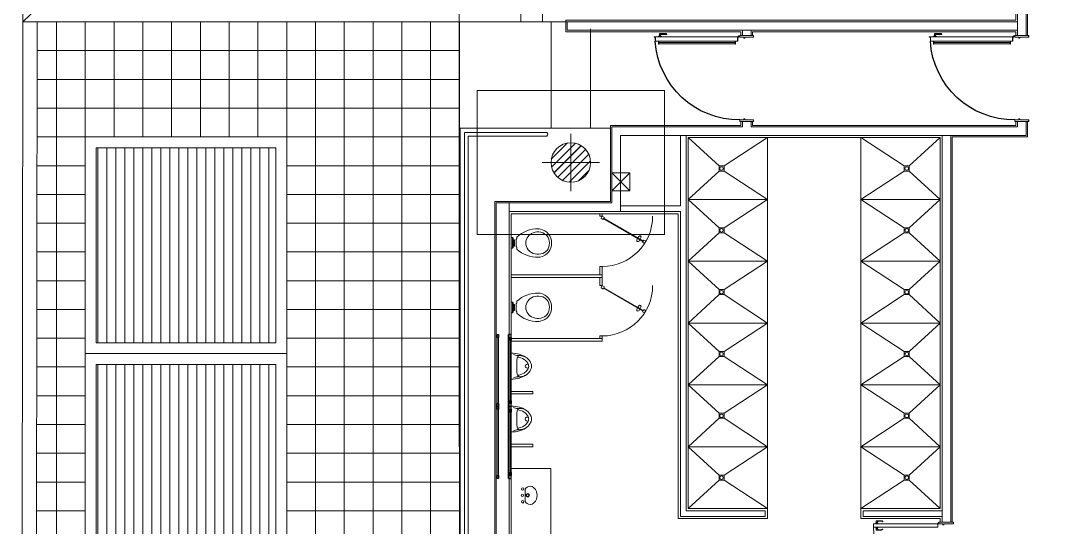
# Model space of a CAD drawing. Header units: millimetres. Extents: x 14 to 290, y 66 to 213.
# Drawn here: x 13.82 to 28.37, y 166.03 to 173.07 of the extents above; entities that cross this region are included whole.
import ezdxf

# ---------------------------------------------------------------- set-up
doc = ezdxf.new("R2010")
doc.units = ezdxf.units.MM
doc.linetypes.add('HIDDEN', pattern=[9.525, 6.35, -3.175])
for name, color, linetype, lineweight in [('OCASA_TODAS_r08$0$50-EXTRACCION', 252, 'Continuous', 20), ('OCASA_TODAS_r08$0$A_VENTANAS', 252, 'Continuous', 20), ('OCASA_TODAS_r08$0$CARP-BARRIDO', 252, 'Continuous', 15), ('OCASA_TODAS_r08$0$CARP-HERRAJES', 252, 'Continuous', 15), ('OCASA_TODAS_r08$0$CARP-HOJA', 252, 'Continuous', 20), ('OCASA_TODAS_r08$0$CARP-MARCO', 252, 'Continuous', 20), ('OCASA_TODAS_r08$0$CARPINTERIA', 252, 'Continuous', 15), ('OCASA_TODAS_r08$0$CGC COLUMNAS', 252, 'Continuous', 20), ('OCASA_TODAS_r08$0$CGC COLUMNAS EJES', 252, 'Continuous', 20), ('OCASA_TODAS_r08$0$CGC COLUMNAS HATCH', 252, 'Continuous', 20), ('OCASA_TODAS_r08$0$CGC VIGAS', 252, 'HIDDEN', 15), ('OCASA_TODAS_r08$0$MURO CEMENTO DE 12', 252, 'Continuous', 20), ('OCASA_TODAS_r08$0$MURO CERAMICO DE 12', 252, 'Continuous', 20), ('OCASA_TODAS_r08$0$MURO CERAMICO DE 18', 252, 'Continuous', 20), ('OCASA_TODAS_r08$0$MURO CERAMICO DE 8', 252, 'Continuous', 20), ('OCASA_TODAS_r08$0$REVESTIMIENTOS', 252, 'Continuous', 20), ('OCASA_TODAS_r08$0$REVOQUES', 251, 'Continuous', 15), ('OCASA_TODAS_r08$0$SANITARIOS', 251, 'Continuous', 15), ('OCASA_TODAS_r08$0$VEREDA', 251, 'Continuous', 15)]:
    doc.layers.add(name, color=color, linetype=linetype, lineweight=lineweight)

# ---------------------------------------------------------------- blocks, each defined once
blk = doc.blocks.new('OCASA_TODAS_r08$0$EJES_DE_LA_COLUMNA')
at = {"layer": 'OCASA_TODAS_r08$0$CGC COLUMNAS EJES'}
for p, q in [((0, -0.5), (0, 0.5)), ((-0.5, 0), (0.5, 0))]:
    blk.add_line(p, q, dxfattribs=at)
blk = doc.blocks.new('OCASA_TODAS_r08$0$Estructura PB para Arquitectura')
at = {"layer": 'OCASA_TODAS_r08$0$CGC COLUMNAS'}
blk.add_circle((1099.658478, 398.001474, -0.000029), 0.275, dxfattribs=at)
blk.add_circle((1099.658478, 398.001474, -0.000029), 0.275, dxfattribs=at)
blk.add_circle((1099.658478, 398.001474, -0.000029), 0.275, dxfattribs=at)
at = {"layer": 'OCASA_TODAS_r08$0$CGC COLUMNAS HATCH'}
for p, q in [((1099.3871, 398.045957, -0.000029), (1099.613996, 398.272853, -0.000029)), ((1099.39117, 397.936891, -0.000029), (1099.723062, 398.268783, -0.000029)), ((1099.391188, 398.050152, -0.000029), (1099.6098, 398.268765, -0.000029)), ((1099.393346, 397.939173, -0.000029), (1099.720779, 398.266607, -0.000029)), ((1099.42446, 397.857043, -0.000029), (1099.80291, 398.235493, -0.000029)), ((1099.426259, 397.858949, -0.000029), (1099.801004, 398.233694, -0.000029)), ((1099.476156, 397.795602, -0.000029), (1099.864351, 398.183797, -0.000029)), ((1099.478139, 397.797693, -0.000029), (1099.86226, 398.181813, -0.000029)), ((1099.544773, 397.751082, -0.000029), (1099.90887, 398.115179, -0.000029)), ((1099.547013, 397.753429, -0.000029), (1099.906524, 398.11294, -0.000029)), ((1099.634362, 397.727534, -0.000029), (1099.932419, 398.025591, -0.000029)), ((1099.636652, 397.729931, -0.000029), (1099.930021, 398.0233, -0.000029)), ((1099.770121, 397.750156, -0.000029), (1099.909797, 397.889832, -0.000029)), ((1099.77676, 397.756902, -0.000029), (1099.90305, 397.883192, -0.000029))]:
    blk.add_line(p, q, dxfattribs=at)
at = {"layer": 'OCASA_TODAS_r08$0$CGC VIGAS', "lineweight": 9}
for p, q in [((1098.108345, 396.501705, -0.000029), (1098.108345, 435.524255, -0.000029)), ((1098.108222, 374.99809, -0.000029), (1098.108222, 401.069086, -0.000029)), ((1098.358345, 399.001265, -0.000029), (1100.958882, 399.001498, -0.000029)), ((1098.358345, 399.001265, -0.000029), (1098.358345, 397.001683, -0.000029)), ((1100.958882, 399.001498, -0.000029), (1100.958882, 397.001451, -0.000029)), ((1100.959274, 397.001729, -0.000029), (1100.959274, 399.00159, -0.000029)), ((1099.941064, 398.101697, -0.000029), (1099.941242, 398.101697, -0.000029)), ((1098.358345, 397.001683, -0.000029), (1100.958882, 397.001451, -0.000029)), ((1098.358737, 397.001497, -0.000029), (1100.959274, 397.001729, -0.000029))]:
    blk.add_line(p, q, dxfattribs=at)
blk.add_lwpolyline([(1098.358737, 397.001497), (1098.358737, 399.001358), (1100.959274, 399.00159)], dxfattribs=at)
at = {"layer": 'OCASA_TODAS_r08$0$CGC COLUMNAS EJES'}
for xscale, yscale in [(0.8, 0.8), (0.75, 0.75)]:
    blk.add_blockref('OCASA_TODAS_r08$0$EJES_DE_LA_COLUMNA', (1099.658478, 398.001474, -0.000029), dxfattribs=dict(at, xscale=xscale, yscale=yscale))
blk = doc.blocks.new('OCASA_TODAS_r08$0$SE 16')
at = {"layer": 'OCASA_TODAS_r08$0$CARP-BARRIDO', "lineweight": -3}
blk.add_arc((-36.41539, -19.636195), 1.16501, 179.476971, 266.48031, dxfattribs=at)
at = {"layer": 'OCASA_TODAS_r08$0$CARP-HERRAJES'}
for p, q in [((-36.486912, -19.685538), (-36.527067, -19.685538)), ((-36.527067, -19.690098), (-36.486912, -19.690098)), ((-36.525375, -19.690098), (-36.525375, -20.748793)), ((-36.505688, -20.748793), (-36.505688, -19.690098)), ((-36.391912, -20.723073), (-36.391912, -20.643073)), ((-36.388912, -20.640073), (-36.387912, -20.640073)), ((-36.377912, -20.732073), (-36.377912, -20.650073)), ((-36.486912, -20.748793), (-36.527067, -20.748793)), ((-36.527067, -20.753354), (-36.486912, -20.753354)), ((-36.417912, -20.717998), (-36.426912, -20.717998)), ((-36.426912, -20.752998), (-36.417912, -20.752998)), ((-36.414912, -20.749998), (-36.414912, -20.720998)), ((-36.414912, -20.728073), (-36.396912, -20.728073)), ((-36.414912, -20.742073), (-36.387912, -20.742073))]:
    blk.add_line(p, q, dxfattribs=at)
for centre, radius, start, end in [((-36.527067, -19.687818), 0.00228, 90, 270), ((-36.388912, -20.643073), 0.003, 90, 180), ((-36.387912, -20.650073), 0.01, 0, 90), ((-36.527067, -20.751073), 0.00228, 90, 270), ((-36.417912, -20.720998), 0.003, 0, 90), ((-36.417912, -20.749998), 0.003, 270, 0), ((-36.396912, -20.723073), 0.005, 270, 0), ((-36.387912, -20.732073), 0.01, 270, 0)]:
    blk.add_arc(centre, radius, start, end, dxfattribs=at)
at = {"layer": 'OCASA_TODAS_r08$0$CARP-HOJA'}
for p, q in [((-36.431912, -19.654008), (-36.431912, -19.641508)), ((-36.430712, -19.641508), (-36.430712, -19.655208)), ((-36.428112, -19.797314), (-36.428112, -19.641508)), ((-36.426912, -20.811508), (-36.426912, -19.641508)), ((-36.486912, -20.799008), (-36.486912, -19.654008)), ((-36.486912, -19.654008), (-36.431912, -19.654008)), ((-36.485712, -19.812314), (-36.485712, -19.655208)), ((-36.485712, -19.655208), (-36.430712, -19.655208)), ((-36.485712, -20.797808), (-36.485712, -19.812314)), ((-36.428112, -20.811508), (-36.428112, -19.797314)), ((-36.431912, -20.799008), (-36.486912, -20.799008)), ((-36.430712, -20.797808), (-36.485712, -20.797808)), ((-36.431912, -20.799008), (-36.431912, -20.811508)), ((-36.430712, -20.797808), (-36.430712, -20.811508))]:
    blk.add_line(p, q, dxfattribs=at)
for centre, radius, start, end in [((-36.429412, -19.641508), 0.0025, 0, 180), ((-36.429412, -19.641508), 0.0013, 0, 180), ((-36.429412, -20.811508), 0.0025, 180, 0), ((-36.429412, -20.811508), 0.0013, 180, 0)]:
    blk.add_arc(centre, radius, start, end, dxfattribs=at)
at = {"layer": 'OCASA_TODAS_r08$0$CARP-MARCO'}
for p, q in [((-37.580351, -19.43236), (-37.605351, -19.43236)), ((-37.605351, -19.43236), (-37.605351, -19.44736)), ((-37.605351, -19.43236), (-37.605351, -19.44896)), ((-37.603751, -19.44896), (-37.605351, -19.44896)), ((-37.581951, -19.43396), (-37.603751, -19.43396)), ((-37.603751, -19.43396), (-37.603751, -19.44736)), ((-37.603751, -19.43396), (-37.603751, -19.44896)), ((-37.581951, -19.55716), (-37.581951, -19.43396)), ((-37.580351, -19.55556), (-37.580351, -19.43236)), ((-36.430351, -19.55556), (-36.430351, -19.43236)), ((-36.430351, -19.43236), (-36.405351, -19.43236)), ((-36.428751, -19.55716), (-36.428751, -19.43396)), ((-36.428751, -19.43396), (-36.406951, -19.43396)), ((-36.406951, -19.43396), (-36.406951, -19.44736)), ((-36.406951, -19.43396), (-36.406951, -19.44896)), ((-36.406951, -19.44896), (-36.405351, -19.44896)), ((-36.405351, -19.43236), (-36.405351, -19.44736)), ((-36.405351, -19.43236), (-36.405351, -19.44896)), ((-37.605351, -19.62556), (-37.605351, -19.60896)), ((-37.603751, -19.60896), (-37.605351, -19.60896)), ((-37.605351, -19.62556), (-37.605351, -19.61056)), ((-37.605351, -19.62556), (-37.580351, -19.62556)), ((-37.603751, -19.62396), (-37.603751, -19.60896)), ((-37.603751, -19.62396), (-37.603751, -19.61056)), ((-37.603751, -19.62396), (-37.581951, -19.62396)), ((-37.566951, -19.55716), (-37.581951, -19.55716)), ((-37.581951, -19.62396), (-37.581951, -19.56896)), ((-37.581951, -19.56896), (-37.566951, -19.56896)), ((-37.565351, -19.55556), (-37.580351, -19.55556)), ((-37.580351, -19.62556), (-37.580351, -19.57056)), ((-37.580351, -19.57056), (-37.565351, -19.57056)), ((-37.566951, -19.56896), (-37.566951, -19.55716)), ((-37.565351, -19.57056), (-37.565351, -19.55556)), ((-36.445351, -19.57056), (-36.445351, -19.55556)), ((-36.445351, -19.55556), (-36.430351, -19.55556)), ((-36.430351, -19.57056), (-36.445351, -19.57056)), ((-36.443751, -19.56896), (-36.443751, -19.55716)), ((-36.443751, -19.55716), (-36.428751, -19.55716)), ((-36.428751, -19.56896), (-36.443751, -19.56896)), ((-36.430351, -19.62556), (-36.430351, -19.57056)), ((-36.405351, -19.62556), (-36.430351, -19.62556)), ((-36.428751, -19.62396), (-36.428751, -19.56896)), ((-36.406951, -19.62396), (-36.428751, -19.62396)), ((-36.417071, -19.643831), (-36.426912, -19.652463)), ((-36.420656, -19.644065), (-36.426912, -19.649632)), ((-36.415351, -19.632235), (-36.415351, -19.62556)), ((-36.415351, -19.633663), (-36.415351, -19.62556)), ((-36.413351, -19.637069), (-36.413351, -19.62556)), ((-36.406951, -19.62396), (-36.406951, -19.60896)), ((-36.406951, -19.60896), (-36.405351, -19.60896)), ((-36.406951, -19.62396), (-36.406951, -19.61056)), ((-36.405351, -19.62556), (-36.405351, -19.60896)), ((-36.405351, -19.62556), (-36.405351, -19.61056))]:
    blk.add_line(p, q, dxfattribs=at)
blk.add_circle((-36.419237, -19.638235), 0.006, dxfattribs=at)
blk = doc.blocks.new("OCASA_TODAS_r08$0$P1'' 17")
at = {"layer": 'OCASA_TODAS_r08$0$CARP-BARRIDO'}
blk.add_arc((-15.161196, -13.401783, -0.000123), 0.885209, 178.329117, 268.111658, dxfattribs=at)
at = {"layer": 'OCASA_TODAS_r08$0$CARP-HERRAJES', "extrusion": (1.67932e-05, 6.2673e-05, 1)}
for p, q in [((-15.233598, -14.227942, 0.000046), (-15.233598, -14.174994, 0.000043)), ((-15.233598, -14.227942, 0.000046), (-15.232639, -14.24534, 0.000047)), ((-15.216127, -14.245806, 0.000047), (-15.230823, -14.246625, 0.000047)), ((-15.215792, -14.228316, 0.000046), (-15.20372, -14.227409, 0.000045)), ((-15.215792, -14.245806, 0.000047), (-15.215792, -14.228316, 0.000046)), ((-15.215792, -14.245806, 0.000047), (-15.20372, -14.246713, 0.000047)), ((-15.20372, -14.248837, 0.000047), (-15.20372, -14.225285, 0.000045)), ((-15.202318, -14.223883, 0.000045), (-15.190365, -14.223883, 0.000045)), ((-15.202318, -14.250239, 0.000047), (-15.190365, -14.250239, 0.000047)), ((-15.190365, -14.250239, 0.000047), (-15.190365, -14.223883, 0.000045)), ((-15.133908, -14.223883, 0.000044), (-15.14586, -14.223883, 0.000044)), ((-15.14586, -14.250239, 0.000046), (-15.14586, -14.223883, 0.000044)), ((-15.133908, -14.250239, 0.000046), (-15.14586, -14.250239, 0.000046)), ((-15.132506, -14.248837, 0.000046), (-15.132506, -14.225285, 0.000044)), ((-15.120434, -14.228316, 0.000044), (-15.132506, -14.227409, 0.000044)), ((-15.120434, -14.245806, 0.000045), (-15.132506, -14.246713, 0.000045)), ((-15.120434, -14.245806, 0.000045), (-15.120434, -14.228316, 0.000044)), ((-15.120098, -14.245806, 0.000045), (-15.105403, -14.246625, 0.000045)), ((-15.102628, -14.227942, 0.000044), (-15.103587, -14.24534, 0.000045)), ((-15.102628, -14.227942, 0.000044), (-15.102628, -14.174994, 0.00004))]:
    blk.add_line(p, q, dxfattribs=at)
at = {"layer": 'OCASA_TODAS_r08$0$CARP-HERRAJES', "extrusion": (1.67932e-05, 6.2673e-05, 1), "elevation": -0.001102}
for points in [[(-15.227874, -14.217264), (-15.227874, -14.174994)], [(-15.108351, -14.217264), (-15.108351, -14.174994)]]:
    blk.add_lwpolyline(points, dxfattribs=at)
at = {"layer": 'OCASA_TODAS_r08$0$CARP-HERRAJES', "extrusion": (1.67932e-05, 6.2673e-05, 1)}
for centre, radius, start, end in [((-15.202348, -14.175949, -0.001102), 0.031264, 137.389588, 178.250158), ((-15.231238, -14.245286, -0.001102), 0.001402, 182.185883, 287.237894), ((-15.20228, -14.175992, -0.001102), 0.02562, 137.415505, 177.482987), ((-15.21665, -14.217103, -0.001102), 0.011225, 180.822772, 272.671199), ((-15.22313, -14.156588, -0.001102), 0.002867, 313.848385, 140.982624), ((-15.202318, -14.225285, -0.001102), 0.001402, 89.999987, 179.999987), ((-15.202318, -14.248837, -0.001102), 0.001402, 179.999987, 269.999987), ((-15.133908, -14.225285, -0.001102), 0.001402, 359.999987, 89.999987), ((-15.133908, -14.248837, -0.001102), 0.001402, 269.999987, 359.999987), ((-15.119575, -14.217103, -0.001102), 0.011225, 267.328776, 359.177203), ((-15.113095, -14.156588, -0.001102), 0.002867, 39.01735, 226.151589), ((-15.133945, -14.175992, -0.001102), 0.02562, 2.516987, 42.584469), ((-15.133877, -14.175949, -0.001102), 0.031264, 1.749816, 42.610387), ((-15.104987, -14.245286, -0.001102), 0.001402, 252.76208, 357.814091)]:
    blk.add_arc(centre, radius, start, end, dxfattribs=at)
at = {"layer": 'OCASA_TODAS_r08$0$CARP-HOJA', "extrusion": (1.67932e-05, 6.2673e-05, 1), "elevation": -0.001102}
blk.add_lwpolyline([(-15.190365, -13.390868), (-15.190365, -14.286511), (-15.14586, -14.286511), (-15.14586, -13.390868)], close=True, dxfattribs=at)
at = {"layer": 'OCASA_TODAS_r08$0$CARP-MARCO'}
for p, q in [((-16.046029, -13.172771, -0.000008), (-16.071029, -13.172771, -0.000008)), ((-16.071029, -13.172771, -0.000008), (-16.071029, -13.187771, -0.000008)), ((-16.071029, -13.172771, -0.000008), (-16.071029, -13.189371, -0.000008)), ((-16.069429, -13.189371, -0.000008), (-16.071029, -13.189371, -0.000008)), ((-16.047629, -13.174371, -0.000008), (-16.069429, -13.174371, -0.000008)), ((-16.069429, -13.174371, -0.000008), (-16.069429, -13.187771, -0.000008)), ((-16.069429, -13.174371, -0.000008), (-16.069429, -13.189371, -0.000008)), ((-16.047629, -13.307571, -0.000008), (-16.047629, -13.174371, -0.000008)), ((-16.046029, -13.305971, -0.000008), (-16.046029, -13.172771, -0.000008)), ((-15.146029, -13.305971, -0.000008), (-15.146029, -13.172771, -0.000008)), ((-15.146029, -13.172771, -0.000008), (-15.121029, -13.172771, -0.000008)), ((-15.144429, -13.307571, -0.000008), (-15.144429, -13.174371, -0.000008)), ((-15.144429, -13.174371, -0.000008), (-15.122629, -13.174371, -0.000008)), ((-15.122629, -13.174371, -0.000008), (-15.122629, -13.187771, -0.000008)), ((-15.122629, -13.174371, -0.000008), (-15.122629, -13.189371, -0.000008)), ((-15.122629, -13.189371, -0.000008), (-15.121029, -13.189371, -0.000008)), ((-15.121029, -13.172771, -0.000008), (-15.121029, -13.187771, -0.000008)), ((-15.121029, -13.172771, -0.000008), (-15.121029, -13.189371, -0.000008)), ((-16.071029, -13.375971, -0.000008), (-16.071029, -13.359371, -0.000008)), ((-16.069429, -13.359371, -0.000008), (-16.071029, -13.359371, -0.000008)), ((-16.071029, -13.375971, -0.000008), (-16.071029, -13.360971, -0.000008)), ((-16.071029, -13.375971, -0.000008), (-16.046029, -13.375971, -0.000008)), ((-16.069429, -13.374371, -0.000008), (-16.069429, -13.359371, -0.000008)), ((-16.069429, -13.374371, -0.000008), (-16.069429, -13.360971, -0.000008)), ((-16.069429, -13.374371, -0.000008), (-16.047629, -13.374371, -0.000008)), ((-16.032629, -13.307571, -0.000008), (-16.047629, -13.307571, -0.000008)), ((-16.047629, -13.374371, -0.000008), (-16.047629, -13.319371, -0.000008)), ((-16.047629, -13.319371, -0.000008), (-16.032629, -13.319371, -0.000008)), ((-16.031029, -13.305971, -0.000008), (-16.046029, -13.305971, -0.000008)), ((-16.046029, -13.375971, -0.000008), (-16.046029, -13.320971, -0.000008)), ((-16.046029, -13.320971, -0.000008), (-16.031029, -13.320971, -0.000008)), ((-16.032629, -13.319371, -0.000008), (-16.032629, -13.307571, -0.000008)), ((-16.031029, -13.320971, -0.000008), (-16.031029, -13.305971, -0.000008)), ((-15.161029, -13.320971, -0.000008), (-15.161029, -13.305971, -0.000008)), ((-15.161029, -13.305971, -0.000008), (-15.146029, -13.305971, -0.000008)), ((-15.146029, -13.320971, -0.000008), (-15.161029, -13.320971, -0.000008)), ((-15.159429, -13.319371, -0.000008), (-15.159429, -13.307571, -0.000008)), ((-15.159429, -13.307571, -0.000008), (-15.144429, -13.307571, -0.000008)), ((-15.144429, -13.319371, -0.000008), (-15.159429, -13.319371, -0.000008)), ((-15.146029, -13.375971, -0.000008), (-15.146029, -13.320971, -0.000008)), ((-15.121029, -13.375971, -0.000008), (-15.146029, -13.375971, -0.000008)), ((-15.144429, -13.374371, -0.000008), (-15.144429, -13.319371, -0.000008)), ((-15.122629, -13.374371, -0.000008), (-15.144429, -13.374371, -0.000008)), ((-15.122629, -13.374371, -0.000008), (-15.122629, -13.359371, -0.000008)), ((-15.122629, -13.359371, -0.000008), (-15.121029, -13.359371, -0.000008)), ((-15.122629, -13.374371, -0.000008), (-15.122629, -13.360971, -0.000008)), ((-15.121029, -13.375971, -0.000008), (-15.121029, -13.359371, -0.000008)), ((-15.121029, -13.375971, -0.000008), (-15.121029, -13.360971, -0.000008))]:
    blk.add_line(p, q, dxfattribs=at)
blk.add_circle((-15.139413, -13.382781, -0.000008), 0.006, dxfattribs=at)
blk = doc.blocks.new('OCASA_TODAS_r08$0$DUCHAS')
at = {"layer": 'OCASA_TODAS_r08$0$SANITARIOS'}
for p, q in [((2360.521968, 1568.832373, -2.7), (2360.521968, 1569.932373, -2.7)), ((2360.916968, 1569.330372, -2.7), (2360.521968, 1569.932373, -2.7)), ((2360.521968, 1569.932373, -2.7), (2361.381968, 1569.932373, -2.7)), ((2360.986968, 1569.330372, -2.7), (2361.381968, 1569.932373, -2.7)), ((2361.381968, 1569.932373, -2.7), (2361.381968, 1568.832372, -2.7)), ((2360.986968, 1569.330372, -2.7), (2360.916968, 1569.330372, -2.7)), ((2360.916968, 1569.260372, -2.7), (2360.916968, 1569.330372, -2.7)), ((2360.986968, 1569.260372, -2.7), (2360.986968, 1569.330372, -2.7)), ((2360.521968, 1568.832372, -2.7), (2360.916968, 1569.260372, -2.7)), ((2360.986968, 1569.260372, -2.7), (2360.916968, 1569.260372, -2.7)), ((2361.381968, 1568.832372, -2.7), (2360.986968, 1569.260372, -2.7)), ((2360.521968, 1568.832373, -2.7), (2361.381968, 1568.832372, -2.7))]:
    blk.add_line(p, q, dxfattribs=at)
blk.add_circle((2360.951968, 1569.295372, -2.7), 0.025, dxfattribs=at)
blk = doc.blocks.new('OCASA_TODAS_r08$0$FLOICDVS')
at = {"layer": 'OCASA_TODAS_r08$0$SANITARIOS'}
for p, q in [((-0.061377, -0.076247), (-0.074187, -0.07626)), ((0.063842, -0.076117), (0.081, -0.076099))]:
    blk.add_line(p, q, dxfattribs=at)
for points in [[(-0.075, 0), (0.075, 0)], [(-0.075, -0.015154), (-0.075, 0)], [(-0.075, 0), (-0.075, -0.015154)], [(0.075, -0.015154), (0.075, 0)], [(-0.075, -0.015154), (0.075, -0.015154)], [(-0.075, -0.015154), (-0.063685, -0.024285)], [(-0.063685, -0.024285), (0.063685, -0.024285)], [(0.049962, -0.068812), (-0.047362, -0.068829)], [(-0.040186, -0.024285), (-0.040186, -0.046461), (0.044347, -0.046461), (0.044347, -0.024285)], [(0.044347, -0.024285), (0.044347, -0.030155), (-0.040186, -0.030155), (-0.040186, -0.024285)], [(0.075, -0.015154), (0.063685, -0.024285)]]:
    blk.add_lwpolyline(points, dxfattribs=at)
for centre, radius, start, end in [((0.21901, -0.363193), 0.412677, 136.427375, 181.977505), ((-0.074179, -0.08426), 0.008, 90.059385, 136.427375), ((-0.061386, -0.068247), 0.008, 270.059385, 305.49033), ((0.001315, -0.156182), 0.1, 119.128699, 125.49033), ((0.001315, -0.156182), 0.1, 54.628441, 60.891305), ((0.063834, -0.068117), 0.008, 234.628441, 270.059385), ((0.081008, -0.084099), 0.008, 43.691396, 90.059385), ((-0.211602, -0.36364), 0.412677, 358.141266, 43.691396), ((0.03408, -0.369768), 0.186146, 142.397501, 209.943791), ((0.022534, -0.385727), 0.187771, 126.108162, 136.378791), ((0.003684, -0.343728), 0.143048, 90.059385, 129.924466), ((0.003684, -0.343728), 0.143048, 50.194305, 90.059385), ((-0.01508, -0.385766), 0.187771, 43.73998, 54.010609), ((-0.026659, -0.369831), 0.186146, 330.17498, 37.72127), ((0.027174, -0.363387), 0.221042, 183.643525, 189.515329), ((0.003704, -0.363215), 0.197964, 190.687271, 270.059385), ((0.003704, -0.363215), 0.197964, 270.059385, 349.4315), ((-0.019766, -0.363435), 0.221042, 350.603442, 356.475246), ((-0.031611, -0.409009), 0.109643, 209.310244, 233.514819), ((0.003704, -0.363215), 0.167464, 233.116522, 270.059385), ((0.003704, -0.363215), 0.167464, 270.059385, 307.002249), ((0.039114, -0.408935), 0.109643, 306.603952, 330.808527)]:
    blk.add_arc(centre, radius, start, end, dxfattribs=at)
blk = doc.blocks.new('OCASA_TODAS_r08$0$P10 70-035')
at = {"layer": 'OCASA_TODAS_r08$0$CARP-BARRIDO'}
blk.add_arc((0, 0.035), 0.7, 0, 90, dxfattribs=at)
at = {"layer": 'OCASA_TODAS_r08$0$CARP-HERRAJES'}
for points in [[(0.299622, 0.572154), (0.319191, 0.560856), (0.301691, 0.530545), (0.282122, 0.541843, -1)], [(0.328188, 0.515247), (0.30862, 0.526545), (0.32612, 0.556856), (0.345688, 0.545558, -1)]]:
    blk.add_lwpolyline(points, format="xyb", close=True, dxfattribs=at)
blk.add_lwpolyline([(0.274884, 0.564113), (0.276716, 0.567287)], dxfattribs=at)
at = {"layer": 'OCASA_TODAS_r08$0$CARP-HOJA'}
for p, q in [((0.344191, 0.604157), (0.029191, 0.058561)), ((0.35112, 0.600157), (0.03612, 0.054561))]:
    blk.add_line(p, q, dxfattribs=at)
for points in [[(0.35, 0.641218), (0.3325, 0.610907), (0.362811, 0.593407), (0.380311, 0.623718)], [(0.0175, 0.065311), (0, 0.035), (0.030311, 0.0175), (0.047811, 0.047811)]]:
    blk.add_lwpolyline(points, close=True, dxfattribs=at)
blk = doc.blocks.new('OCASA_TODAS_r08$0$ming')
at = {"layer": 'OCASA_TODAS_r08$0$SANITARIOS', "lineweight": 9}
for p, q in [((0.18, 0), (-0.18, 0)), ((-0.148292, -0.071009), (-0.16245, -0.031955)), ((-0.147933, -0.073054), (-0.147933, -0.11)), ((0, -0.077), (-0.073966, -0.077)), ((0, -0.077), (0.073966, -0.077)), ((0.147933, -0.073054), (0.147933, -0.11)), ((0.148292, -0.071009), (0.16245, -0.031955))]:
    blk.add_line(p, q, dxfattribs=at)
for centre, radius, start, end in [((0.25405, 0), 0.43405, 180, 194.91074), ((-0.25405, 0), 0.43405, 345.08926, 360), ((-0.148743, -0.11), 0.016642, 180, 187.832819), ((0.128842, -0.033341), 0.304479, 194.91074, 212.735226), ((-0.153933, -0.073054), 0.006, 0, 19.926857), ((-0.131922, -0.11), 0.016011, 137.12572, 180), ((0.046986, -0.11), 0.194919, 180, 199.821488), ((-0.104499, -0.13546), 0.053431, 114.04396, 137.12572), ((-0.086104, -0.176691), 0.098579, 100.470176, 114.04396), ((0.054017, -0.075854), 0.18061, 183.431793, 214.22658), ((-0.073966, -0.242369), 0.165369, 90, 100.470176), ((0.073966, -0.242369), 0.165369, 79.529824, 90), ((-0.054017, -0.075854), 0.18061, 325.77342, 356.568207), ((0.086104, -0.176691), 0.098579, 65.95604, 79.529824), ((0.104499, -0.13546), 0.053431, 42.87428, 65.95604), ((-0.128842, -0.033341), 0.304479, 327.264774, 345.08926), ((-0.046986, -0.11), 0.194919, 340.178512, 0), ((0.131922, -0.11), 0.016011, 0, 42.87428), ((0.153933, -0.073054), 0.006, 160.073143, 180), ((0.148743, -0.11), 0.016642, 352.167181, 0), ((0.024024, -0.118277), 0.170511, 199.821488, 209.821096), ((0.049753, -0.084184), 0.210457, 212.735226, 237.205013), ((0.049753, -0.084184), 0.172457, 212.735226, 237.205013), ((0, -0.161399), 0.118601, 237.205013, 270), ((0, -0.161399), 0.080601, 237.205013, 270), ((0.001163, -0.222422), 0.028943, 92.303811, 214.275205), ((-0.001163, -0.222422), 0.028943, 325.724795, 87.696189), ((0, -0.161399), 0.080601, 270, 302.794987), ((0, -0.161399), 0.118601, 270, 302.794987), ((-0.049753, -0.084184), 0.172457, 302.794987, 327.264774), ((-0.049753, -0.084184), 0.210457, 302.794987, 327.264774), ((-0.024024, -0.118277), 0.170511, 330.178904, 340.178512)]:
    blk.add_arc(centre, radius, start, end, dxfattribs=at)

msp = doc.modelspace()

# ---------------------------------------------------------------- hatches: boundary and pattern name
at = {"layer": 'OCASA_TODAS_r08$0$VEREDA'}
h = msp.add_hatch(dxfattribs=at)
h.set_pattern_fill('LINE', color=256, angle=270)
h.set_pattern_definition([(270, (0.63575, 116.33001), (0.125, 0), [])])
h.paths.add_polyline_path([(17.359, 147.495), (14.859, 147.495), (14.859, 150.209), (17.359, 150.209)])
h.paths.add_polyline_path([(17.359, 150.509), (14.859, 150.509), (14.859, 153.223), (17.359, 153.223)])
h.paths.add_polyline_path([(17.359, 153.523), (14.859, 153.523), (14.859, 156.237), (17.359, 156.237)])
h.paths.add_polyline_path([(17.359, 156.537), (14.859, 156.537), (14.859, 159.252), (17.359, 159.252)])
h.paths.add_polyline_path([(17.359, 159.552), (14.859, 159.552), (14.859, 162.266), (17.359, 162.266)])
h.paths.add_polyline_path([(17.359, 162.566), (14.859, 162.566), (14.859, 165.28), (17.359, 165.28)])
h.paths.add_polyline_path([(17.359, 165.58), (14.859, 165.58), (14.859, 168.294), (17.359, 168.294)])
h.paths.add_polyline_path([(17.359, 168.594), (14.859, 168.594), (14.859, 171.308), (17.359, 171.308)])

# ---------------------------------------------------------------- linework, layer by layer
at = {"color": 4}
for points, elevation in [([(20.455, 168.709), (20.455, 168.669), (20.435, 168.669), (20.435, 168.709)], 0.001), ([(20.631, 168.669), (20.631, 168.629), (20.611, 168.629), (20.611, 168.669)], 0.001), ([(20.455, 167.749), (20.455, 167.709), (20.435, 167.709), (20.435, 167.749)], 0.001), ([(20.455, 167.709), (20.455, 167.669), (20.435, 167.669), (20.435, 167.709)], 0.001), ([(20.631, 167.789), (20.631, 167.749), (20.611, 167.749), (20.611, 167.789)], -0.332), ([(20.631, 167.669), (20.631, 167.629), (20.611, 167.629), (20.611, 167.669)], 0.001), ([(20.455, 166.749), (20.455, 166.709), (20.435, 166.709), (20.435, 166.749)], 0.001), ([(20.631, 166.789), (20.631, 166.749), (20.611, 166.749), (20.611, 166.789)], -0.332)]:
    msp.add_lwpolyline(points, close=True, dxfattribs=dict(at, elevation=elevation))
at = {"color": 251, "elevation": -0.332}
for points in [[(20.591, 167.709), (20.591, 168.709)], [(20.631, 167.709), (20.631, 168.709)], [(20.591, 166.709), (20.591, 167.709)], [(20.631, 166.709), (20.631, 167.709)]]:
    msp.add_lwpolyline(points, dxfattribs=at)
at = {"color": 4}
for points, elevation in [([(20.611, 168.709), (20.591, 168.709), (20.591, 168.669), (20.611, 168.669)], 0.001), ([(20.611, 168.669), (20.631, 168.669), (20.631, 168.709), (20.611, 168.709)], 0.001), ([(20.442, 168.669), (20.442, 167.749)], -0.665), ([(20.448, 168.669), (20.448, 167.749)], -0.665), ([(20.618, 168.629), (20.618, 167.789)], -0.332), ([(20.624, 168.629), (20.624, 167.789)], -0.332), ([(20.611, 167.749), (20.591, 167.749), (20.591, 167.709), (20.611, 167.709)], 0.001), ([(20.611, 167.709), (20.591, 167.709), (20.591, 167.669), (20.611, 167.669)], 0.001), ([(20.611, 167.709), (20.631, 167.709), (20.631, 167.749), (20.611, 167.749)], 0.001), ([(20.611, 167.669), (20.631, 167.669), (20.631, 167.709), (20.611, 167.709)], 0.001), ([(20.442, 167.669), (20.442, 166.749)], -0.665), ([(20.448, 167.669), (20.448, 166.749)], -0.665), ([(20.618, 167.629), (20.618, 166.789)], -0.332), ([(20.624, 167.629), (20.624, 166.789)], -0.332), ([(20.611, 166.749), (20.591, 166.749), (20.591, 166.709), (20.611, 166.709)], 0.001), ([(20.611, 166.709), (20.631, 166.709), (20.631, 166.749), (20.611, 166.749)], 0.001)]:
    msp.add_lwpolyline(points, dxfattribs=dict(at, elevation=elevation))
at = {"layer": 'OCASA_TODAS_r08$0$50-EXTRACCION'}
for p, q in [((22.029, 170.709), (22.279, 170.959)), ((22.029, 170.959), (22.279, 170.709))]:
    msp.add_line(p, q, dxfattribs=at)
msp.add_lwpolyline([(22.029, 170.709), (22.279, 170.709), (22.279, 170.959), (22.029, 170.959)], close=True, dxfattribs=at)
at = {"layer": 'OCASA_TODAS_r08$0$A_VENTANAS'}
for p, q in [((19.979, 171.52), (19.979, 148.369)), ((21.125, 171.52), (19.979, 171.52)), ((20.03, 171.47), (20.03, 148.391)), ((21.125, 171.47), (20.03, 171.47))]:
    msp.add_line(p, q, dxfattribs=at)
msp.add_arc((21.106, 171.495), 0.0315, 306.2665, 53.7335, dxfattribs=at)
at = {"layer": 'OCASA_TODAS_r08$0$MURO CEMENTO DE 12'}
for points in [[(27.786, 172.869), (27.786, 175.489), (27.666, 175.489), (27.666, 172.869)], [(27.666, 171.672), (27.666, 171.599), (23.963, 171.599), (23.963, 171.672), (23.843, 171.672), (23.843, 171.599), (22.029, 171.599), (22.029, 170.539), (20.601, 170.539), (20.601, 170.419), (22.149, 170.419), (22.149, 171.479), (27.786, 171.479), (27.786, 171.672)]]:
    msp.add_lwpolyline(points, dxfattribs=at)
for points in [[(21.41, 173.061), (27.666, 173.061), (27.666, 172.941), (21.41, 172.941)], [(23.843, 172.941), (23.963, 172.941), (23.963, 172.869), (23.843, 172.869)]]:
    msp.add_lwpolyline(points, close=True, dxfattribs=at)
at = {"layer": 'OCASA_TODAS_r08$0$MURO CERAMICO DE 12'}
msp.add_lwpolyline([(26.741, 171.479), (26.621, 171.479), (26.621, 166.099), (26.741, 166.099)], close=True, dxfattribs=at)
at = {"layer": 'OCASA_TODAS_r08$0$MURO CERAMICO DE 18'}
msp.add_lwpolyline([(20.601, 170.539), (20.601, 147.976), (20.421, 147.976), (20.421, 170.539), (20.601, 170.539)], dxfattribs=at)
at = {"layer": 'OCASA_TODAS_r08$0$MURO CERAMICO DE 8'}
for p, q in [((22.149, 170.499), (22.981, 170.499)), ((22.149, 170.419), (22.981, 170.419))]:
    msp.add_line(p, q, dxfattribs=at)
for points in [[(23.061, 171.479), (23.061, 166.259), (24.161, 166.259), (24.161, 166.179), (22.981, 166.179), (22.981, 170.419)], [(22.981, 170.499), (22.981, 171.479)], [(26.621, 166.179), (25.521, 166.179), (25.521, 166.259), (26.621, 166.259)]]:
    msp.add_lwpolyline(points, dxfattribs=at)
at = {"layer": 'OCASA_TODAS_r08$0$REVESTIMIENTOS'}
msp.add_lwpolyline([(26.591, 165.152), (26.591, 159.589), (20.631, 159.589), (20.631, 170.389), (22.951, 170.389), (22.951, 166.149), (24.191, 166.149), (24.191, 166.289), (23.091, 166.289), (23.091, 171.449), (26.591, 171.449), (26.591, 166.289), (25.491, 166.289), (25.491, 166.149), (26.591, 166.149), (26.591, 166.099)], dxfattribs=at)
at = {"layer": 'OCASA_TODAS_r08$0$REVOQUES'}
for points in [[(27.646, 173.081), (27.646, 175.509), (27.806, 175.509), (27.806, 172.869), (27.646, 172.869)], [(27.646, 172.921), (23.983, 172.921), (23.983, 172.869), (23.823, 172.869), (23.823, 172.921), (21.39, 172.921), (21.39, 173.081), (27.646, 173.081)], [(27.646, 172.869), (27.646, 172.869), (27.646, 172.921)], [(26.591, 166.099), (26.761, 166.099), (26.761, 171.459), (27.806, 171.459), (27.806, 171.672), (27.646, 171.672), (27.646, 171.619), (23.983, 171.619), (23.983, 171.672), (23.823, 171.672), (23.823, 171.619), (22.009, 171.619), (22.009, 170.559), (20.401, 170.559), (20.401, 147.956), (24.765, 147.956), (24.765, 144.029), (30.309, 144.029)]]:
    msp.add_lwpolyline(points, dxfattribs=at)
at = {"layer": 'OCASA_TODAS_r08$0$SANITARIOS'}
msp.add_line((20.631, 166.844), (21.181, 166.844), dxfattribs=at)
at = {"layer": 'OCASA_TODAS_r08$0$SANITARIOS', "elevation": 0.001}
for points in [[(21.896, 170.389), (21.896, 170.356), (21.861, 170.356), (21.861, 170.389)], [(21.896, 169.539), (21.896, 169.656), (21.861, 169.656), (21.861, 169.539)]]:
    msp.add_lwpolyline(points, dxfattribs=at)
at = {"layer": 'OCASA_TODAS_r08$0$SANITARIOS'}
for points in [[(20.631, 169.539), (21.896, 169.539), (21.896, 169.504), (20.631, 169.504), (20.631, 169.539)], [(21.896, 169.504), (21.896, 169.39), (21.861, 169.39), (21.861, 169.504)], [(21.861, 168.654), (21.861, 168.69), (21.896, 168.69), (21.896, 168.654), (21.861, 168.654)], [(20.631, 167.919), (20.931, 167.919), (20.931, 167.884), (20.631, 167.884), (20.631, 167.919)], [(20.631, 167.184), (20.931, 167.184), (20.931, 167.149), (20.631, 167.149), (20.631, 167.184)], [(21.181, 165.454), (21.181, 166.844)]]:
    msp.add_lwpolyline(points, dxfattribs=at)
msp.add_lwpolyline([(21.896, 168.654), (21.896, 168.619), (20.631, 168.619), (20.631, 168.654)], close=True, dxfattribs=at)
for points in [[(20.822, 166.473), (20.822, 166.542, -0.158803), (20.832, 166.571, -0.306706), (20.92, 166.595, -0.265667), (20.988, 166.496, -0.063087), (20.989, 166.473)], [(20.822, 166.473), (20.822, 166.404, 0.158803), (20.832, 166.374, 0.306706), (20.92, 166.351, 0.265667), (20.988, 166.449, 0.063087), (20.989, 166.473)]]:
    msp.add_lwpolyline(points, format="xyb", dxfattribs=at)
for centre, radius in [((20.79, 166.562), 0.017), ((20.785, 166.473), 0.017), ((20.79, 166.383), 0.017), ((20.859, 166.473), 0.0256), ((20.859, 166.473), 0.0168)]:
    msp.add_circle(centre, radius, dxfattribs=at)
at = {"layer": 'OCASA_TODAS_r08$0$VEREDA'}
for p, q in [((13.852, 184.984), (13.84, 172.813)), ((19.908, 178.929, 0), (13.843, 173.058, 0)), ((20.971, 173.061), (13.843, 173.058)), ((19.908, 173.058, 0), (13.843, 173.058, 0)), ((21.418, 173.061), (21.065, 173.061)), ((21.187, 173.061), (21.187, 171.58)), ((14.04, 173.055), (14.015, 148.281)), ((21.734, 172.961), (21.734, 171.58)), ((13.84, 172.813), (13.815, 148.282)), ((19.908, 172.658, 0), (14.04, 172.658, 0)), ((19.908, 172.258, 0), (14.039, 172.258, 0)), ((19.908, 171.858, 0), (14.039, 171.858, 0)), ((19.908, 171.458, 0), (14.039, 171.458, 0)), ((14.709, 171.058, 0), (14.039, 171.058, 0)), ((19.908, 171.058, 0), (17.508, 171.058, 0)), ((14.709, 170.658, 0), (14.038, 170.658, 0)), ((19.908, 170.658, 0), (17.508, 170.658, 0)), ((14.709, 170.258, 0), (14.037, 170.258, 0)), ((19.908, 170.258, 0), (17.508, 170.258, 0)), ((14.709, 169.858, 0), (14.037, 169.858, 0)), ((19.908, 169.858, 0), (17.508, 169.858, 0)), ((14.709, 169.458, 0), (14.037, 169.458, 0)), ((19.908, 169.458, 0), (17.508, 169.458, 0)), ((14.709, 169.058, 0), (14.036, 169.058, 0)), ((19.908, 169.058, 0), (17.508, 169.058, 0)), ((14.709, 168.658, 0), (14.036, 168.658, 0)), ((19.908, 168.658, 0), (17.508, 168.658, 0)), ((14.709, 168.258, 0), (14.035, 168.258, 0)), ((19.908, 168.258, 0), (17.508, 168.258, 0)), ((14.709, 167.858, 0), (14.035, 167.858, 0)), ((19.908, 167.858, 0), (17.508, 167.858, 0)), ((14.709, 167.458, 0), (14.035, 167.458, 0)), ((19.908, 167.458, 0), (17.508, 167.458, 0)), ((14.709, 167.058, 0), (14.034, 167.058, 0)), ((19.908, 167.058, 0), (17.508, 167.058, 0)), ((14.709, 166.658, 0), (14.034, 166.658, 0)), ((19.908, 166.658, 0), (17.508, 166.658, 0)), ((14.709, 166.258, 0), (14.033, 166.258, 0)), ((19.908, 166.258, 0), (17.508, 166.258, 0))]:
    msp.add_line(p, q, dxfattribs=at)
for points in [[(20.764, 173.061), (20.764, 184.758)], [(21.065, 173.061), (21.065, 184.758)], [(21.39, 173.061), (19.919, 173.061)], [(22.009, 171.58), (19.919, 171.58), (19.921, 148.358)]]:
    msp.add_lwpolyline(points, dxfattribs=at)
at = {"layer": 'OCASA_TODAS_r08$0$VEREDA', "elevation": 0}
for points in [[(14.309, 173.058), (14.309, 171.458)], [(14.309, 173.058), (14.309, 147.345)], [(14.709, 173.058), (14.709, 147.345)], [(15.109, 173.058), (15.109, 171.458)], [(15.509, 173.058), (15.509, 171.458)], [(15.909, 173.058), (15.909, 171.458)], [(16.309, 173.058), (16.309, 171.458)], [(16.709, 173.058), (16.709, 171.458)], [(17.109, 173.058), (17.109, 171.458)], [(17.509, 173.058), (17.509, 171.458)], [(17.909, 173.059), (17.909, 147.515), (23.594, 142.033), (30.306, 141.998), (44.152, 142.025), (45.812, 142.027), (52.431, 142.041), (53.811, 142.042), (54.559, 142.044)], [(18.309, 173.059), (18.309, 147.685), (23.757, 142.432), (30.307, 142.398), (44.151, 142.425), (45.811, 142.427), (52.43, 142.441), (53.81, 142.442), (54.559, 142.444)], [(18.709, 173.059), (18.709, 147.855), (23.919, 142.831), (30.307, 142.798), (44.151, 142.825), (45.811, 142.827), (52.43, 142.841), (53.81, 142.842), (54.559, 142.844)], [(19.109, 173.06), (19.109, 148.025), (24.081, 143.23), (30.308, 143.198), (44.15, 143.225), (45.81, 143.227), (52.429, 143.241), (53.809, 143.242), (54.559, 143.244)], [(19.509, 173.06), (19.509, 148.195), (24.243, 143.629), (30.309, 143.598), (44.149, 143.625), (45.809, 143.627), (52.429, 143.641), (53.809, 143.642), (54.559, 143.644)], [(19.909, 173.06), (19.909, 148.365), (24.406, 144.029), (30.309, 143.998), (44.148, 144.025), (45.808, 144.027), (52.428, 144.041), (53.808, 144.042), (54.559, 144.044)]]:
    msp.add_lwpolyline(points, dxfattribs=at)
for points in [[(17.509, 168.444), (14.709, 168.444), (14.709, 171.458), (17.509, 171.458)], [(17.359, 168.594), (14.859, 168.594), (14.859, 171.308), (17.359, 171.308)], [(17.509, 165.43), (14.709, 165.43), (14.709, 168.444), (17.509, 168.444)], [(17.359, 165.58), (14.859, 165.58), (14.859, 168.294), (17.359, 168.294)]]:
    msp.add_lwpolyline(points, close=True, dxfattribs=at)

# ---------------------------------------------------------------- block references
at = {"color": 31, "true_color": 0xfebd57}
msp.add_blockref('OCASA_TODAS_r08$0$Estructura PB para Arquitectura', (-1078.2, -226.899), dxfattribs=at)
at = {"layer": 'OCASA_TODAS_r08$0$CARPINTERIA', "xscale": -1, "rotation": 270}
for name, p in [('OCASA_TODAS_r08$0$SE 16', (43.432, 209.276)), ('OCASA_TODAS_r08$0$SE 16', (47.255, 209.276)), ("OCASA_TODAS_r08$0$P1'' 17", (39.95, 181.222, 0))]:
    msp.add_blockref(name, p, dxfattribs=at)
at = {"layer": 'OCASA_TODAS_r08$0$CARPINTERIA', "extrusion": (0, 0, -1), "xscale": -1, "zscale": -1, "rotation": 90}
for p in [(-21.861, 170.356, -0.001), (-21.861, 169.39)]:
    msp.add_blockref('OCASA_TODAS_r08$0$P10 70-035', p, dxfattribs=at)
at = {"layer": 'OCASA_TODAS_r08$0$SANITARIOS', "xscale": -1}
for name, p, rotation in [('OCASA_TODAS_r08$0$DUCHAS', (-1545.742, -2189.933, 2.7), 270), ('OCASA_TODAS_r08$0$DUCHAS', (-1545.742, -2190.793, 2.7), 270), ('OCASA_TODAS_r08$0$FLOICDVS', (20.631, 169.985, 0.001), 90), ('OCASA_TODAS_r08$0$DUCHAS', (-1545.742, -2191.653, 2.7), 270), ('OCASA_TODAS_r08$0$DUCHAS', (-1545.742, -2192.513, 2.7), 270), ('OCASA_TODAS_r08$0$ming', (20.631, 168.269), 90), ('OCASA_TODAS_r08$0$DUCHAS', (-1545.742, -2193.373, 2.7), 270), ('OCASA_TODAS_r08$0$ming', (20.631, 167.534), 90), ('OCASA_TODAS_r08$0$DUCHAS', (-1545.742, -2194.233, 2.7), 270)]:
    msp.add_blockref(name, p, dxfattribs=dict(at, rotation=rotation))
at = {"layer": 'OCASA_TODAS_r08$0$SANITARIOS', "rotation": 90}
for name, p in [('OCASA_TODAS_r08$0$DUCHAS', (1595.423, -2189.933, 2.7)), ('OCASA_TODAS_r08$0$DUCHAS', (1595.423, -2190.793, 2.7)), ('OCASA_TODAS_r08$0$DUCHAS', (1595.423, -2191.653, 2.7)), ('OCASA_TODAS_r08$0$FLOICDVS', (20.631, 169.085, 0.001)), ('OCASA_TODAS_r08$0$DUCHAS', (1595.423, -2192.513, 2.7)), ('OCASA_TODAS_r08$0$DUCHAS', (1595.423, -2193.373, 2.7)), ('OCASA_TODAS_r08$0$DUCHAS', (1595.423, -2194.233, 2.7))]:
    msp.add_blockref(name, p, dxfattribs=at)

doc.saveas('drawing.dxf')
